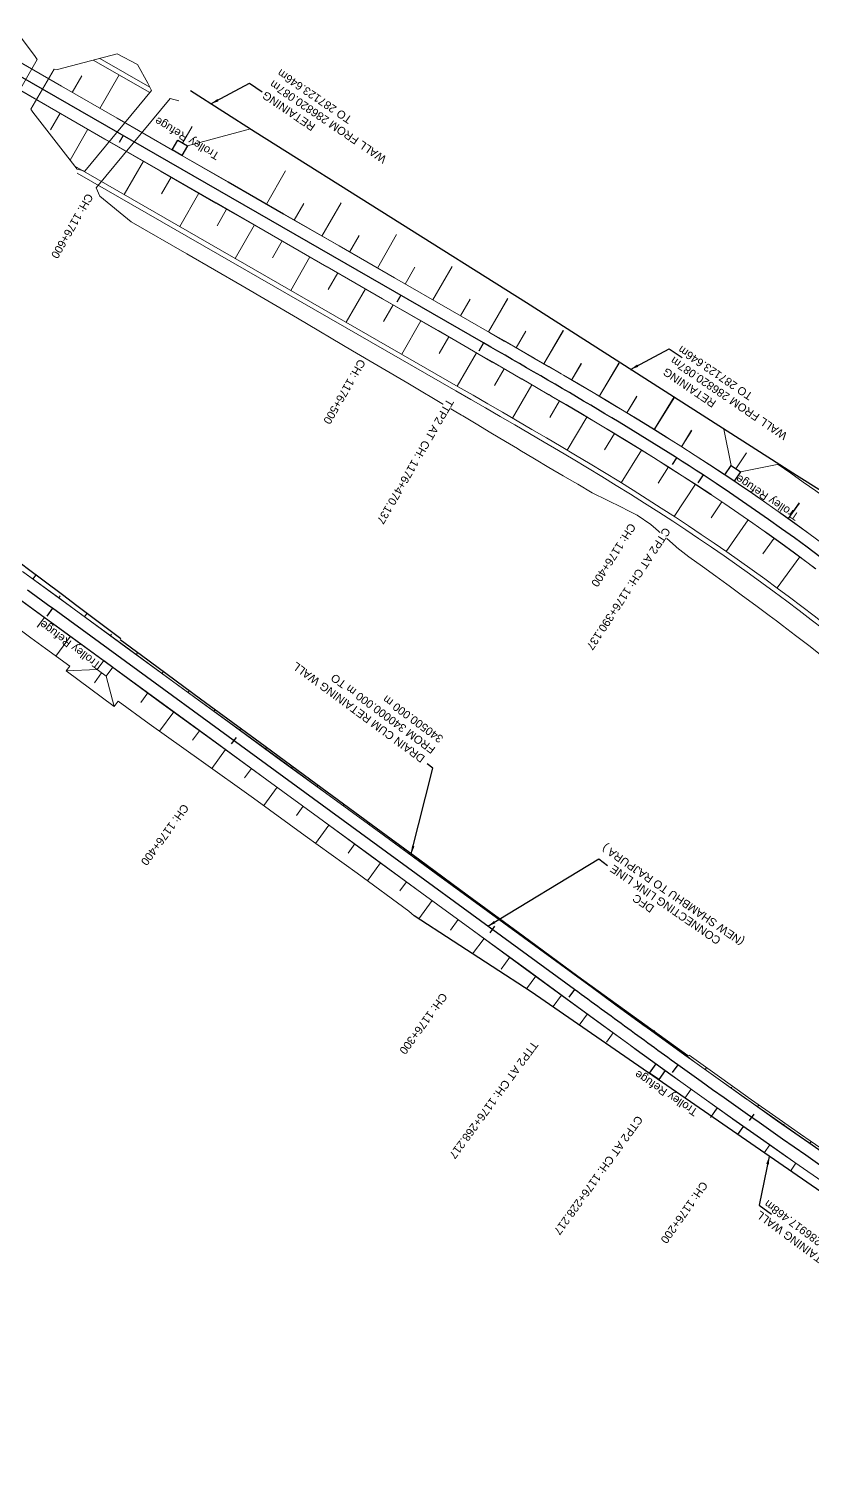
# Model space of a CAD drawing. Header units: metres. Extents: x 646784 to 658818, y 3369438 to 3378376.
# Drawn here: x 655187.1 to 655431.9, y 3371807.6 to 3372253.6 of the extents above; entities that cross this region are included whole.
import ezdxf
from ezdxf.enums import TextEntityAlignment as Align

# ---------------------------------------------------------------- set-up
doc = ezdxf.new("R2010")
doc.units = ezdxf.units.M
doc.header["$MEASUREMENT"] = 0
doc.linetypes.add('CENTER2', pattern=[1.125, 0.75, -0.125, 0.125, -0.125])
for name, color, linetype, lineweight in [('C-ALIG-DG-SPIRAL', 1, 'CENTER2', 70), ('C-ALIG-LABL-DG', 1, 'Continuous', 25), ('C-ALIG-LABL-DG-MARK', 1, 'Continuous', 25), ('PROPOSED DFCC TOE LINE', 239, 'Continuous', 0), ('PROPOSED DFCC TOE SLOPES', 239, 'Continuous', 0), ('PROPOSED DFCC TRACK', 1, 'Continuous', 0), ('PROPOSED RETAINING WALL', 154, 'Continuous', 30)]:
    doc.layers.add(name, color=color, linetype=linetype, lineweight=lineweight)
for name, color, linetype in [('LINK LINE', 190, 'Continuous'), ('PROPOSED DFCC FORMATION LINE', 187, 'Continuous'), ('PROPOSED FORMATION LINE - Connecting line', 187, 'Continuous'), ('Trolley Refuse', 10, 'Continuous')]:
    doc.layers.add(name, color=color, linetype=linetype)
doc.styles.add('Arial', font='arial.ttf')
doc.styles.get("Standard").update_dxf_attribs({"font": 'arial.ttf'})
doc.styles.add('Style-Arial', font='arial.ttf')
doc.dimstyles.new('ISO-25', dxfattribs={"dimtxt": 2.5, "dimasz": 2.5, "dimexe": 1.25, "dimexo": 0.625, "dimtad": 1, "dimtxsty": 'Standard', "dimcen": 2.5, "dimadec": 0, "dimazin": 0, "dimtfac": 1, "dimtmove": 0, "dimatfit": 3, "dimfxl": 1, "dimarcsym": 0})

# ---------------------------------------------------------------- blocks, each defined once
blk = doc.blocks.new('Tick Hor')
blk.add_lwpolyline([(-0.5, 0), (0.5, 0)])

msp = doc.modelspace()

# ---------------------------------------------------------------- linework, layer by layer
at = {"layer": 'C-ALIG-DG-SPIRAL', "color": 1, "linetype": 'Continuous', "lineweight": 30, "flags": 128}
msp.add_lwpolyline([(655614.9426, 3371888.2118, 0.11337054), (655397.7721, 3372114.1859), (655395.6102, 3372115.5951), (655393.4433, 3372116.9966), (655391.2716, 3372118.3907), (655389.0952, 3372119.7775), (655386.9145, 3372121.1573), (655384.7294, 3372122.5303), (655382.5403, 3372123.8969), (655380.3473, 3372125.2572), (655378.1505, 3372126.6115), (655375.9503, 3372127.96), (655373.7467, 3372129.3031), (655371.5399, 3372130.6409), (655369.33, 3372131.9737), (655367.1174, 3372133.3018), (655364.902, 3372134.6254), (655362.6841, 3372135.9448), (655360.4639, 3372137.2602), (655358.2415, 3372138.5719), (655356.0171, 3372139.8802), (655353.7908, 3372141.1853), (655351.5628, 3372142.4875), (655349.3332, 3372143.7871), (655347.1023, 3372145.0843), (655344.8701, 3372146.3793), (655342.6369, 3372147.6725), (655340.4027, 3372148.9641), (655338.1677, 3372150.2543), (655335.9322, 3372151.5435), (655333.6962, 3372152.8319), (655331.4599, 3372154.1198), (655329.2234, 3372155.4074), (654649.5365, 3372546.5125)], format="xyb", dxfattribs=at)
at = {"layer": 'C-ALIG-LABL-DG', "color": 1, "linetype": 'Continuous', "lineweight": 25}
for p, q in [((655216.6643, 3372220.1761), (655215.4174, 3372218.0092)), ((655303.3392, 3372170.3017), (655302.0924, 3372168.1348)), ((655389.4827, 3372119.5313), (655388.1415, 3372117.4215))]:
    msp.add_line(p, q, dxfattribs=at)
at = {"layer": 'C-ALIG-LABL-DG-MARK', "color": 1, "linetype": 'Continuous', "lineweight": 25}
for p, q in [((655329.2234, 3372155.4074), (655327.7266, 3372152.8075)), ((655397.7721, 3372114.1859), (655396.1293, 3372111.6756))]:
    msp.add_line(p, q, dxfattribs=at)
at = {"layer": 'LINK LINE', "linetype": 'Continuous', "lineweight": 30}
for p, q in [((655194.5973, 3372072.5032), (655192.8275, 3372070.0809)), ((655357.5819, 3371953.4222), (655355.8121, 3371950.9998)), ((655389.932, 3371929.8963), (655388.1784, 3371927.4623))]:
    msp.add_line(p, q, dxfattribs=at)
at = {"layer": 'LINK LINE', "color": 190, "lineweight": 0}
msp.add_lwpolyline([(655307.5301, 3371976.4373), (655305.8525, 3371977.9086), (655289.7316, 3371989.7459), (655273.4794, 3372001.4033), (655257.3604, 3372013.2431), (655241.0457, 3372024.815), (655224.7871, 3372036.4638), (655215.067, 3372043.551), (655213.8183, 3372041.8419), (655198.8538, 3372052.9471), (655199.9739, 3372054.4802), (655192.3986, 3372059.9373), (655187.8676, 3372063.2927), (655176.338, 3372071.8406), (655175.8257, 3372072.2194), (655163.779, 3372081.1042), (655160.2728, 3372083.6786), (655152.7808, 3372089.1702), (655147.0634, 3372093.0634)], dxfattribs=at)
at = {"layer": 'LINK LINE', "color": 190, "linetype": 'Continuous', "lineweight": 0, "flags": 128}
for points in [[(655188.4492, 3372081.6359), (655189.4432, 3372083.0002)], [(655188.4524, 3372081.6335), (655189.4478, 3372082.9968)], [(655196.5285, 3372075.7364), (655196.9949, 3372076.3751)], [(655196.5294, 3372075.7358), (655196.9959, 3372076.3743)], [(655192.1053, 3372069.6796), (655189.8478, 3372066.5889)], [(655204.6039, 3372069.8364), (655205.4435, 3372070.9856)], [(655204.6039, 3372069.8365), (655205.4435, 3372070.9856)], [(655200.1794, 3372063.7806), (655195.6566, 3372057.5903)], [(655212.6784, 3372063.937), (655213.0513, 3372064.4474)], [(655220.7528, 3372058.0376), (655221.2303, 3372058.6911)], [(655208.521, 3372053.3513), (655198.8538, 3372052.9471)], [(655209.934, 3372052.3189), (655207.6765, 3372049.2282)], [(655211.347, 3372051.2865), (655213.8183, 3372041.8419)], [(655228.8273, 3372052.1382), (655229.1924, 3372052.6379)], [(655224.4027, 3372046.0823), (655222.177, 3372043.036)], [(655236.9017, 3372046.2387), (655237.3391, 3372046.8374)], [(655244.9762, 3372040.3393), (655245.3909, 3372040.9069)], [(655232.4772, 3372040.1829), (655228.0512, 3372034.1252)], [(655240.5516, 3372034.2835), (655238.3661, 3372031.2921)], [(655253.0506, 3372034.4399), (655253.4478, 3372034.9835)], [(655248.6261, 3372028.3841), (655244.321, 3372022.4918)], [(655261.1251, 3372028.5405), (655261.5531, 3372029.1263)], [(655269.1995, 3372022.6411), (655269.5603, 3372023.1348)], [(655256.7005, 3372022.4846), (655254.5895, 3372019.5952)], [(655264.775, 3372016.5852), (655260.5964, 3372010.8661)], [(655277.274, 3372016.7416), (655277.6177, 3372017.2121)], [(655272.8494, 3372010.6858), (655270.7527, 3372007.816)], [(655285.3485, 3372010.8422), (655285.6752, 3372011.2894)], [(655293.4229, 3372004.9428), (655293.7326, 3372005.3666)], [(655280.9239, 3372004.7864), (655276.7422, 3371999.0629)], [(655288.9983, 3371998.887), (655286.9333, 3371996.0606)], [(655301.4974, 3371999.0434), (655301.7844, 3371999.4363)], [(655297.0728, 3371992.9875), (655292.968, 3371987.3694)], [(655309.5718, 3371993.1439), (655309.836, 3371993.5056)], [(655317.6463, 3371987.2445), (655317.8876, 3371987.5749)], [(655305.1473, 3371987.0881), (655303.0879, 3371984.2694)], [(655313.2217, 3371981.1887), (655309.0344, 3371975.4576)], [(655325.7207, 3371981.3451), (655325.9421, 3371981.6481)], [(655321.2962, 3371975.2893), (655318.8638, 3371971.9602)], [(655333.7952, 3371975.4457), (655334.0062, 3371975.7345)], [(655341.8696, 3371969.5463), (655342.0702, 3371969.8208)], [(655329.3706, 3371969.3898), (655325.8179, 3371964.5273)], [(655337.4451, 3371963.4904), (655334.7499, 3371959.8016)], [(655349.9441, 3371963.6468), (655350.1343, 3371963.9072)], [(655345.5195, 3371957.591), (655342.6013, 3371953.5969)], [(655358.0183, 3371957.7476), (655358.1982, 3371957.9938)], [(655353.594, 3371951.6916), (655350.9651, 3371948.0935)], [(655353.5944, 3371951.6913), (655350.9661, 3371948.0928)], [(655366.0924, 3371951.8502), (655366.2867, 3371952.1165)], [(655361.6697, 3371945.793), (655359.0955, 3371942.2687)], [(655361.6718, 3371945.7914), (655359.1002, 3371942.2654)], [(655374.1687, 3371945.9599), (655374.3817, 3371946.2523)], [(655369.7513, 3371939.8988), (655367.6364, 3371936.9992)], [(655369.7553, 3371939.8959), (655367.6439, 3371936.9927)], [(655382.2502, 3371940.0823), (655382.6517, 3371940.6359)], [(655390.3441, 3371934.2267), (655390.5568, 3371934.5217)], [(655398.4527, 3371928.3953), (655398.885, 3371928.9989)], [(655394.0794, 3371922.3023), (655392.0706, 3371919.509)], [(655394.0908, 3371922.2942), (655392.0927, 3371919.4938)], [(655406.5828, 3371922.5944), (655406.7955, 3371922.8934)], [(655402.2311, 3371916.486), (655400.0851, 3371913.4784)], [(655402.2401, 3371916.4795), (655400.1033, 3371913.4659)], [(655414.7309, 3371916.8168), (655415.1551, 3371917.417)], [(655410.3975, 3371910.6954), (655408.5714, 3371908.12)], [(655410.407, 3371910.6887), (655408.5891, 3371908.1078)], [(655422.8961, 3371911.0651), (655423.1135, 3371911.3749)], [(655418.5823, 3371904.9298), (655416.8194, 3371902.4272)], [(655418.593, 3371904.9224), (655416.8389, 3371902.4137)], [(655431.0805, 3371905.3424), (655431.5202, 3371905.9738)], [(655426.7883, 3371899.192), (655425.0691, 3371896.7332)], [(655426.7996, 3371899.1842), (655425.0894, 3371896.7192)]]:
    msp.add_lwpolyline(points, dxfattribs=at)
at = {"layer": 'LINK LINE', "linetype": 'Continuous', "lineweight": 30, "flags": 128}
msp.add_lwpolyline([(655507.2692, 3371849.5159, -0.01185406), (655389.932, 3371929.8963), (655388.8853, 3371930.6508), (655387.8388, 3371931.4057), (655386.7927, 3371932.1611), (655385.7469, 3371932.9168), (655384.7013, 3371933.6729), (655383.656, 3371934.4294), (655382.611, 3371935.1863), (655381.5662, 3371935.9435), (655380.5217, 3371936.7011), (655379.4774, 3371937.4589), (655378.4333, 3371938.2171), (655377.3894, 3371938.9756), (655376.3458, 3371939.7343), (655375.3023, 3371940.4933), (655374.259, 3371941.2526), (655373.2158, 3371942.012), (655372.1729, 3371942.7717), (655371.13, 3371943.5316), (655370.0874, 3371944.2917), (655369.0448, 3371945.052), (655368.0023, 3371945.8124), (655366.96, 3371946.573), (655365.9178, 3371947.3337), (655364.8756, 3371948.0945), (655363.8335, 3371948.8554), (655362.7915, 3371949.6164), (655361.7495, 3371950.3774), (655360.7076, 3371951.1386), (655359.6657, 3371951.8997), (655358.6238, 3371952.6609), (655357.5819, 3371953.4222), (655194.5973, 3372072.5032), (655193.8159, 3372073.0741), (655193.0345, 3372073.645), (655192.2531, 3372074.2159), (655191.4717, 3372074.7868), (655190.6903, 3372075.3577), (655189.9088, 3372075.9285), (655189.1273, 3372076.4993), (655188.3458, 3372077.07), (655187.5642, 3372077.6407), (655186.7826, 3372078.2113)], format="xyb", dxfattribs=at)
at = {"layer": 'LINK LINE', "linetype": 'Continuous', "lineweight": 0, "flags": 128}
msp.add_lwpolyline([(655210.5857, 3372056.1774), (655213.4118, 3372054.1126), (655211.347, 3372051.2865), (655208.521, 3372053.3513)], close=True, dxfattribs=at)
at = {"layer": 'LINK LINE', "linetype": 'Continuous', "lineweight": 30, "flags": 128}
msp.add_lwpolyline([(655383.9474, 3371925.2893), (655381.1007, 3371927.3256), (655383.137, 3371930.1723), (655385.9836, 3371928.136)], close=True, dxfattribs=at)
at = {"layer": 'LINK LINE', "color": 190, "lineweight": 0, "flags": 128}
msp.add_lwpolyline([(655393.4387, 3371932.9029), (655395.6264, 3371931.3336), (655402.1751, 3371926.6417), (655411.8088, 3371919.7664), (655411.8728, 3371919.7208), (655421.4958, 3371912.9664), (655428.2294, 3371908.2637), (655431.2012, 3371906.1929), (655440.9562, 3371899.4911)], dxfattribs=at)
at = {"layer": 'PROPOSED DFCC FORMATION LINE', "lineweight": 0, "flags": 128}
for points in [[(655435.1351, 3372092.6389), (655430.805, 3372095.8421), (655426.4505, 3372099.012), (655422.0719, 3372102.1486), (655421.2444, 3372102.7356), (655417.6693, 3372105.2515), (655413.2432, 3372108.3207), (655408.7937, 3372111.3558), (655404.6731, 3372114.1225), (655404.3211, 3372114.3569), (655399.8256, 3372117.3236), (655395.329, 3372120.2426), (655390.8133, 3372123.1285), (655387.7934, 3372125.0349), (655386.2802, 3372125.9834), (655381.7314, 3372128.8096), (655377.1684, 3372131.6092), (655372.5928, 3372134.3845), (655370.6832, 3372135.5341), (655368.0061, 3372137.1378), (655363.4098, 3372139.8713), (655358.8055, 3372142.5875), (655354.1945, 3372145.2885), (655353.4258, 3372145.7372), (655349.5783, 3372147.9769), (655344.9583, 3372150.6548), (655340.3358, 3372153.3247), (655336.0979, 3372155.7669), (655335.7123, 3372155.9889), (655331.0891, 3372158.6498), (655318.7623, 3372165.743), (655301.4275, 3372175.7181), (655284.0926, 3372185.6932), (655266.7577, 3372195.6683), (655249.4229, 3372205.6434), (655232.088, 3372215.6185), (655214.7531, 3372225.5936), (655197.4183, 3372235.5686), (655180.0834, 3372245.5437)], [(655435.165, 3372092.679), (655430.8346, 3372095.8824), (655426.4798, 3372099.0526), (655422.1008, 3372102.1893), (655421.2733, 3372102.7764), (655417.698, 3372105.2925), (655413.2715, 3372108.3619), (655408.8217, 3372111.3973), (655404.7008, 3372114.1641), (655404.3488, 3372114.3985), (655399.853, 3372117.3654), (655395.3561, 3372120.2846), (655390.8401, 3372123.1707), (655387.82, 3372125.0772), (655386.3068, 3372126.0258), (655381.7576, 3372128.8521), (655377.1944, 3372131.6518), (655372.6186, 3372134.4273), (655370.7089, 3372135.5769), (655368.0317, 3372137.1807), (655363.4353, 3372139.9143), (655358.8308, 3372142.6306), (655354.2197, 3372145.3317), (655353.451, 3372145.7804), (655349.6034, 3372148.0201), (655344.9833, 3372150.6981), (655340.3608, 3372153.368), (655336.1228, 3372155.8102), (655335.7372, 3372156.0322), (655331.114, 3372158.6931), (655318.7873, 3372165.7864), (655301.4524, 3372175.7614), (655284.1175, 3372185.7365), (655266.7827, 3372195.7116), (655249.4478, 3372205.6867), (655232.1129, 3372215.6618), (655214.7781, 3372225.6369), (655197.4432, 3372235.612), (655180.1083, 3372245.5871)], [(655432.9452, 3372084.8463), (655430.6219, 3372086.5864), (655426.3382, 3372089.7552), (655422.0304, 3372092.8911), (655417.6987, 3372095.994), (655416.8802, 3372096.5748), (655413.3434, 3372099.0637), (655408.9648, 3372102.0999), (655404.563, 3372105.1025), (655400.4866, 3372107.8395), (655400.1384, 3372108.0714), (655395.6912, 3372111.0063), (655391.2412, 3372113.8949), (655386.7693, 3372116.7529), (655383.7767, 3372118.642), (655382.2768, 3372119.5822), (655377.7656, 3372122.385), (655373.237, 3372125.1635), (655368.6927, 3372127.9198), (655366.7952, 3372129.0621), (655364.1341, 3372130.6562), (655359.5627, 3372133.375), (655354.9799, 3372136.0784), (655350.3872, 3372138.7688), (655349.6212, 3372139.2159), (655345.786, 3372141.4484), (655341.1777, 3372144.1195), (655336.5636, 3372146.7846), (655332.3303, 3372149.2241), (655331.945, 3372149.4459), (655327.3235, 3372152.1059), (655314.9967, 3372159.1991), (655297.6619, 3372169.1742), (655280.327, 3372179.1493), (655262.9921, 3372189.1244), (655245.6573, 3372199.0995), (655228.3224, 3372209.0746), (655210.9875, 3372219.0496), (655193.6527, 3372229.0247), (655176.3178, 3372238.9998)], [(655432.9753, 3372084.8863), (655430.6518, 3372086.6264), (655426.3678, 3372089.7955), (655422.0597, 3372092.9317), (655417.7277, 3372096.0348), (655416.9091, 3372096.6156), (655413.3721, 3372099.1047), (655408.9931, 3372102.1411), (655404.591, 3372105.1439), (655400.5143, 3372107.8811), (655400.1661, 3372108.113), (655395.7186, 3372111.0481), (655391.2683, 3372113.937), (655386.796, 3372116.7951), (655383.8033, 3372118.6843), (655382.3033, 3372119.6246), (655377.7918, 3372122.4276), (655373.263, 3372125.2062), (655368.7185, 3372127.9626), (655366.8209, 3372129.105), (655364.1597, 3372130.6992), (655359.5882, 3372133.418), (655355.0053, 3372136.1216), (655350.4125, 3372138.812), (655349.6464, 3372139.2591), (655345.8111, 3372141.4916), (655341.2027, 3372144.1628), (655336.5885, 3372146.8279), (655332.3553, 3372149.2674), (655331.97, 3372149.4893), (655327.3484, 3372152.1492), (655315.0217, 3372159.2424), (655297.6868, 3372169.2175), (655280.3519, 3372179.1926), (655263.0171, 3372189.1677), (655245.6822, 3372199.1428), (655228.3473, 3372209.1179), (655211.0125, 3372219.093), (655193.6776, 3372229.0681), (655176.3427, 3372239.0432)], [(655440.4891, 3371898.8149), (655430.7624, 3371905.5631), (655427.7909, 3371907.636), (655421.0625, 3371912.3497), (655411.4536, 3371919.1291), (655411.3895, 3371919.1745), (655401.7435, 3371926.0375), (655395.1932, 3371930.7307), (655392.1247, 3371932.9385), (655381.3332, 3371940.7457), (655379.0037, 3371942.4382), (655370.5604, 3371948.5881), (655362.8508, 3371954.2169), (655359.7948, 3371956.4497), (655346.702, 3371966.0156), (655330.5531, 3371977.8144), (655314.4042, 3371989.6133), (655298.2553, 3372001.4121), (655282.1064, 3372013.211), (655265.9575, 3372025.0098), (655249.8086, 3372036.8086), (655233.6597, 3372048.6075), (655217.5108, 3372060.4063), (655201.3618, 3372072.2052), (655196.8094, 3372075.5313), (655185.2079, 3372084.0026)]]:
    msp.add_lwpolyline(points, dxfattribs=at)
at = {"layer": 'PROPOSED DFCC TOE LINE', "lineweight": 0, "flags": 128}
for points in [[(655083.1235, 3372319.4554), (655083.9061, 3372319.0047), (655101.4593, 3372309.4091), (655118.7794, 3372299.4083), (655136.4499, 3372290.0164), (655153.343, 3372279.2736), (655170.7657, 3372269.4512), (655189.2035, 3372244.884)], [(655196.2067, 3372240.8541), (655214.7958, 3372245.7177), (655221.1639, 3372242.4173), (655224.413, 3372236.5127)], [(655224.9987, 3372233.6005), (655207.334, 3372243.7654)], [(655224.9677, 3372235.3489), (655209.4014, 3372244.3063)], [(655202.2583, 3372209.7138), (655188.4991, 3372227.4597)], [(655236.7683, 3372216.9634), (655256.461, 3372222.2704)], [(655434.8598, 3372057.6624), (655430.7871, 3372060.8514), (655426.6889, 3372064.0073), (655422.5667, 3372067.1315), (655420.6913, 3372068.5554), (655418.4429, 3372070.2537), (655414.3048, 3372073.3574), (655410.1429, 3372076.4295), (655405.982, 3372079.5043), (655405.1962, 3372080.0809), (655401.8006, 3372082.5526), (655397.5955, 3372085.569), (655393.3668, 3372088.5535), (655389.632, 3372091.549), (655389.3246, 3372091.821), (655385.3932, 3372095.2712), (655381.4514, 3372098.693), (655377.1919, 3372101.6539), (655374.0828, 3372103.213), (655372.5244, 3372103.9887), (655367.8366, 3372106.3003), (655363.1292, 3372108.5911), (655358.6543, 3372111.2805), (655356.7719, 3372112.3774), (655354.1124, 3372113.8805), (655349.5896, 3372116.5345), (655345.0887, 3372119.249), (655340.5692, 3372121.9559), (655339.8145, 3372122.4063), (655336.0324, 3372124.6573), (655331.4808, 3372127.3573), (655326.9354, 3372130.0922), (655322.7577, 3372132.6002), (655322.3771, 3372132.8284), (655317.8013, 3372135.558), (655305.5744, 3372142.8249), (655288.3347, 3372152.9653), (655271.0893, 3372163.096), (655253.8422, 3372173.2235), (655236.5592, 3372183.2887), (655219.2159, 3372193.2492), (655209.4281, 3372201.2802)], [(655406.5361, 3372117.0868), (655404.2964, 3372128.4731)], [(655409.4422, 3372115.1362), (655421.4487, 3372117.4979)]]:
    msp.add_lwpolyline(points, dxfattribs=at)
for points in [[(655601.3676, 3371880.1137, 0.11334938), (655389.1444, 3372100.9494), (655384.7429, 3372103.8066), (655380.3404, 3372106.6202), (655375.9126, 3372109.4088), (655371.4611, 3372112.1745), (655366.9873, 3372114.9193), (655362.4927, 3372117.6455), (655357.9787, 3372120.3551), (655353.4468, 3372123.0504), (655348.8984, 3372125.7336), (655344.3348, 3372128.4069), (655339.7574, 3372131.0727), (655335.1676, 3372133.7331), (655330.5667, 3372136.3905), (655325.9527, 3372139.0492), (655321.3372, 3372141.7056), (655201.5387, 3372210.6419)], [(655600.0794, 3371879.3452, 0.11334729), (655388.3253, 3372099.6928), (655383.9307, 3372102.5456), (655379.5368, 3372105.3536), (655375.1171, 3372108.1371), (655370.6731, 3372110.8981), (655366.2061, 3372113.6388), (655361.7177, 3372116.3612), (655357.2094, 3372119.0675), (655352.6824, 3372121.7599), (655348.1382, 3372124.4405), (655343.5783, 3372127.1117), (655339.0038, 3372129.7757), (655334.4164, 3372132.4347), (655329.8172, 3372135.0912), (655325.2038, 3372137.7495), (655320.589, 3372140.4056), (655202.279, 3372208.4853)], [(655667.8644, 3371824.4924), (655667.3891, 3371825.4002), (655664.9139, 3371830.126), (655662.4295, 3371834.8635), (655659.9383, 3371839.6021), (655657.4361, 3371844.344), (655654.9205, 3371849.0879), (655652.389, 3371853.8324), (655649.8391, 3371858.5763), (655647.2685, 3371863.3182), (655644.6746, 3371868.0565), (655642.0552, 3371872.79), (655639.4077, 3371877.517), (655636.7298, 3371882.236), (655634.0191, 3371886.9455), (655631.2732, 3371891.6438), (655628.5058, 3371896.3027, 0.10707632), (655421.2253, 3372117.454, 0.10707632)]]:
    msp.add_lwpolyline(points, format="xyb", dxfattribs=at)
at = {"layer": 'PROPOSED DFCC TOE SLOPES', "linetype": 'Continuous', "lineweight": 0, "flags": 128}
for points in [[(655200.7296, 3372233.6632), (655203.7346, 3372238.8853)], [(655209.3971, 3372228.6756), (655215.4071, 3372239.1199)], [(655196.989, 3372227.1626), (655193.984, 3372221.9405)], [(655205.6564, 3372222.175), (655200.0929, 3372212.5067)], [(655235.2265, 3372217.7929), (655238.2315, 3372223.015)], [(655222.9913, 3372212.2), (655216.9813, 3372201.7557)], [(655231.6587, 3372207.2124), (655228.6537, 3372201.9903)], [(655261.4017, 3372198.7503), (655267.4117, 3372209.1946)], [(655240.3261, 3372202.2249), (655234.3162, 3372191.7806)], [(655248.9936, 3372197.2373), (655245.9886, 3372192.0152)], [(655270.0691, 3372193.7628), (655273.0741, 3372198.9849)], [(655278.7365, 3372188.7753), (655284.7465, 3372199.2195)], [(655257.661, 3372192.2498), (655251.651, 3372181.8055)], [(655287.404, 3372183.7877), (655290.409, 3372189.0098)], [(655296.0714, 3372178.8002), (655302.0814, 3372189.2444)], [(655266.3284, 3372187.2622), (655263.3235, 3372182.0401)], [(655274.9959, 3372182.2747), (655268.9859, 3372171.8304)], [(655313.4063, 3372168.8251), (655319.4163, 3372179.2693)], [(655283.6633, 3372177.2871), (655280.6583, 3372172.065)], [(655304.7388, 3372173.8126), (655307.7438, 3372179.0348)], [(655292.3307, 3372172.2996), (655286.3208, 3372161.8553)], [(655300.9982, 3372167.312), (655297.9932, 3372162.0899)], [(655322.0737, 3372163.8375), (655325.0787, 3372169.0597)], [(655330.7411, 3372158.85), (655336.7511, 3372169.2942)], [(655330.7421, 3372158.8494), (655336.7552, 3372169.2919)], [(655309.6656, 3372162.3245), (655303.6556, 3372151.8802)], [(655318.333, 3372157.337), (655315.328, 3372152.1148)], [(655339.4081, 3372153.8593), (655342.4146, 3372159.0805)], [(655339.4138, 3372153.856), (655342.4295, 3372159.072)], [(655348.0709, 3372148.8506), (655354.1024, 3372159.2825)], [(655348.0823, 3372148.844), (655354.1506, 3372159.2545)], [(655327, 3372152.3497), (655320.9884, 3372141.9063)], [(655356.7218, 3372143.8081), (655359.7559, 3372149.0134)], [(655356.7389, 3372143.7981), (655359.8006, 3372148.9872)], [(655365.3515, 3372138.7165), (655371.4748, 3372149.0948)], [(655365.3743, 3372138.703), (655371.5708, 3372149.0378)], [(655335.6626, 3372147.3615), (655332.6514, 3372142.1429)], [(655344.3111, 3372142.3611), (655338.2613, 3372131.9399)], [(655352.9363, 3372137.3335), (655349.8884, 3372132.1363)], [(655373.9508, 3372133.5607), (655377.0491, 3372138.7282)], [(655373.9791, 3372133.5436), (655377.1229, 3372138.6834)], [(655382.5099, 3372128.3259), (655388.7975, 3372138.6057)], [(655382.5436, 3372128.3049), (655388.9396, 3372138.5174)], [(655361.529, 3372132.2638), (655355.3691, 3372121.9072)], [(655370.0799, 3372127.1369), (655366.9589, 3372121.9832)], [(655391.0187, 3372122.9972), (655394.2168, 3372128.1036)], [(655391.0587, 3372122.9717), (655394.321, 3372128.0371)], [(655378.5796, 3372121.9381), (655372.2379, 3372111.6919)], [(655407.9892, 3372116.1115), (655411.3375, 3372121.1183)], [(655387.0177, 3372116.6534), (655383.7875, 3372111.5675)], [(655395.3829, 3372111.266), (655388.7872, 3372101.1814)], [(655403.6688, 3372105.7632), (655400.2998, 3372100.7681)], [(655424.348, 3372100.5181), (655427.8228, 3372105.4403)], [(655424.3914, 3372100.487), (655427.9357, 3372105.3594)], [(655411.8751, 3372100.1427), (655404.9958, 3372090.2495)], [(655420.001, 3372094.4064), (655416.4914, 3372089.5091)], [(655428.0445, 3372088.5552), (655420.8869, 3372078.8614)]]:
    msp.add_lwpolyline(points, dxfattribs=at)
at = {"layer": 'PROPOSED DFCC TRACK', "linetype": 'Continuous', "lineweight": 0, "flags": 128}
for points in [[(655181.4959, 3372231.4896), (655182.6223, 3372231.3914), (655189.8544, 3372243.9595), (655189.2035, 3372244.884)], [(655196.2067, 3372240.8541), (655195.0803, 3372240.9523), (655187.8482, 3372228.3842), (655188.4991, 3372227.4597)], [(655202.2583, 3372209.7138), (655204.7197, 3372209.0705), (655225.5077, 3372234.2162), (655224.413, 3372236.5127)], [(655234.0444, 3372231.0568), (655231.3095, 3372231.7715), (655208.2118, 3372203.8319), (655209.4281, 3372201.2802)]]:
    msp.add_lwpolyline(points, dxfattribs=at)
at = {"layer": 'PROPOSED FORMATION LINE - Connecting line', "lineweight": 0, "flags": 128}
for points in [[(655440.5175, 3371898.856), (655430.791, 3371905.6041), (655427.8196, 3371907.677), (655421.0912, 3371912.3906), (655411.4825, 3371919.1699), (655411.4184, 3371919.2153), (655401.7725, 3371926.0782), (655395.2224, 3371930.7713), (655392.1539, 3371932.9791), (655381.3626, 3371940.7861), (655379.0331, 3371942.4786), (655370.5899, 3371948.6285), (655362.8803, 3371954.2573), (655359.8243, 3371956.49), (655346.7315, 3371966.056), (655330.5826, 3371977.8548), (655314.4337, 3371989.6536), (655298.2848, 3372001.4525), (655282.1359, 3372013.2513), (655265.987, 3372025.0502), (655249.8381, 3372036.849), (655233.6892, 3372048.6479), (655217.5403, 3372060.4467), (655201.3913, 3372072.2456), (655196.8389, 3372075.5717), (655185.2374, 3372084.043)], [(655436.1976, 3371892.6032), (655426.4465, 3371899.3683), (655423.4675, 3371901.4465), (655416.7221, 3371906.172), (655407.089, 3371912.9685), (655407.0247, 3371913.014), (655397.3544, 3371919.8943), (655390.7876, 3371924.5994), (655387.7113, 3371926.8128), (655376.8972, 3371934.6363), (655374.564, 3371936.3315), (655366.1109, 3371942.4885), (655358.3971, 3371948.1205), (655355.3407, 3371950.3534), (655342.248, 3371959.9194), (655326.0991, 3371971.7182), (655309.9501, 3371983.5171), (655293.8012, 3371995.3159), (655277.6523, 3372007.1147), (655261.5034, 3372018.9136), (655245.3545, 3372030.7124), (655229.2056, 3372042.5113), (655213.0567, 3372054.3101), (655196.9078, 3372066.109), (655192.3554, 3372069.4351), (655180.7591, 3372077.9026)], [(655436.226, 3371892.6443), (655426.475, 3371899.4094), (655423.4961, 3371901.4875), (655416.7508, 3371906.2129), (655407.1179, 3371913.0093), (655407.0536, 3371913.0548), (655397.3834, 3371919.935), (655390.8168, 3371924.64), (655387.7406, 3371926.8533), (655376.9266, 3371934.6768), (655374.5934, 3371936.3719), (655366.1403, 3371942.5289), (655358.4266, 3371948.1608), (655355.3702, 3371950.3938), (655342.2775, 3371959.9597), (655326.1286, 3371971.7586), (655309.9796, 3371983.5574), (655293.8307, 3371995.3563), (655277.6818, 3372007.1551), (655261.5329, 3372018.954), (655245.384, 3372030.7528), (655229.2351, 3372042.5516), (655213.0862, 3372054.3505), (655196.9373, 3372066.1493), (655192.3849, 3372069.4755), (655180.7885, 3372077.943)]]:
    msp.add_lwpolyline(points, dxfattribs=at)
at = {"layer": 'PROPOSED RETAINING WALL', "flags": 128}
for points in [[(655492.7331, 3372072.765), (655426.9534, 3372113.9756), (655342.6069, 3372167.9462), (655257.8854, 3372221.2222), (655237.6963, 3372234.14)], [(655094.8885, 3372150.248), (655104.2137, 3372143.403), (655104.4919, 3372143.1988), (655116.1572, 3372134.2998), (655120.4755, 3372131.1421), (655128.2816, 3372125.4427), (655137.0191, 3372119.8617), (655139.7563, 3372117.9552), (655151.2438, 3372110.4792), (655153.7728, 3372108.8659), (655162.5348, 3372102.7234), (655170.0695, 3372097.2245), (655173.6158, 3372094.6742), (655185.7138, 3372085.7799), (655186.2278, 3372085.401), (655197.7403, 3372076.8054), (655202.2391, 3372073.4058), (655215.9765, 3372063.0301)], [(655215.7504, 3372062.7228), (655222.3661, 3372057.8555), (655240.867, 3372044.2413), (655259.4398, 3372030.5741), (655276.8365, 3372017.7864), (655294.0999, 3372005.0966), (655309.2756, 3371993.9184), (655324.0858, 3371983.0094), (655341.5634, 3371970.1925), (655358.7089, 3371957.6192), (655375.1032, 3371945.7141), (655393.0666, 3371932.7969), (655393.2638, 3371932.6568)], [(655554.2517, 3371807.5703), (655344.0444, 3371952.6571), (655307.5301, 3371976.4373)]]:
    msp.add_lwpolyline(points, dxfattribs=at)
at = {"layer": 'Trolley Refuse'}
for points in [[(655235.0226, 3372213.9298), (655231.989, 3372215.6754), (655233.7347, 3372218.709), (655236.7683, 3372216.9634)], [(655407.4915, 3372112.2302), (655404.5855, 3372114.1808), (655406.5361, 3372117.0868), (655409.4422, 3372115.1362)]]:
    msp.add_lwpolyline(points, close=True, dxfattribs=at)

# ---------------------------------------------------------------- block references
at = {"layer": 'LINK LINE', "linetype": 'Continuous', "lineweight": 30, "xscale": 2.5, "yscale": 2.5, "zscale": 2.5}
for p, rotation in [((655251.1743, 3372031.1665), 233.8470942277216), ((655331.9189, 3371972.1723), 233.8470942277216), ((655412.9034, 3371913.5101), 234.7679702419153)]:
    msp.add_blockref('Tick Hor', p, dxfattribs=dict(at, rotation=rotation))

# ---------------------------------------------------------------- texts
at = {"layer": 'LINK LINE', "linetype": 'Continuous', "lineweight": 30, "style": 'Style-Arial'}
for rotation, p in [(143.274022, (655209.9451, 3372055.2854)), (146.531966, (655396.3956, 3371915.7596))]:
    msp.add_text('Trolley Refuge', height=2.5, rotation=rotation, dxfattribs=at).set_placement(p)
for s, p in [('(NEW SHAMBHU TO RAJPURA )', (655367.28, 3371999.0439)), ('CONNECTING LINK LINE', (655369.8759, 3371992.5635)), (' DFC', (655376.8615, 3371983.3954))]:
    msp.add_text(s, height=2.5, rotation=145.44335, dxfattribs=at).set_placement(p, align=Align.RIGHT)
at = {"layer": 'PROPOSED RETAINING WALL', "char_height": 2.5, "attachment_point": 3}
for s, insert, width, rotation in [(' RETAINING\\P WALL FROM 286820.087m TO 287123.646m ', (655259.8068, 3372232.1263), 45.934137, 145.779021), (' RETAINING\\P WALL FROM 286820.087m TO 287123.646m ', (655384.9522, 3372145.7343), 45.934137, 145.779021), (' RETAINING WALL \\PFROM {\\fArial|b0|i0|c0|p39;286612.274}m TO 286917.468m ', (655414.0852, 3371882.4912), 64.065298, 143.557367)]:
    msp.add_mtext(s, dxfattribs=dict(at, insert=insert, width=width, rotation=rotation))
at = {"layer": 'PROPOSED RETAINING WALL', "insert": (655310.4629, 3372023.5222), "char_height": 2.5, "width": 52.409419, "attachment_point": 1, "rotation": 143.617073, "style": 'Style-Arial'}
msp.add_mtext(' DRAIN CUM RETAINING WALL \\PFROM 340000.000 m TO 340500.000 m', dxfattribs=at)
at = {"layer": 'Trolley Refuse', "style": 'Style-Arial'}
for rotation, p in [(149.48317, (655246.9987, 3372214.5447)), (146.531966, (655427.9681, 3372101.8116))]:
    msp.add_text('Trolley Refuge', height=2.5, rotation=rotation, dxfattribs=at).set_placement(p)

# ---------------------------------------------------------------- leaders
at = {"layer": 'LINK LINE', "linetype": 'Continuous', "lineweight": 30}
msp.add_leader([(655330.5555, 3371973.1684), (655365.1958, 3371994.2696), (655367.9619, 3371992.2179)], dimstyle='ISO-25', override={"dimtxt": 3, "dimasz": 2.5, "dimgap": 0.625, "dimtad": 0, "dimdec": 3, "dimzin": 2, "dimtdec": 3}, dxfattribs=at)
at = {"layer": 'PROPOSED RETAINING WALL', "linetype": 'Continuous', "lineweight": 0, "ltscale": 5}
for points in [[(655244.0546, 3372230.0716), (655256.1225, 3372236.5136), (655260.1123, 3372233.8001)], [(655375.1566, 3372147.1187), (655387.2245, 3372153.5607), (655391.2142, 3372150.8471)], [(655418.4302, 3371901.3154), (655415.2639, 3371886.0855), (655419.1455, 3371883.2193)]]:
    msp.add_leader(points, dimstyle='ISO-25', override={"dimtxt": 3, "dimtad": 0, "dimdec": 3, "dimzin": 2, "dimtdec": 3}, dxfattribs=at)
at = {"layer": 'PROPOSED RETAINING WALL'}
msp.add_leader([(655306.659, 3371995.8457), (655313.3959, 3372022.609), (655311.5907, 3372023.939)], dimstyle='ISO-25', override={"dimtxt": 3, "dimtad": 0, "dimdec": 3, "dimzin": 2, "dimtdec": 3}, dxfattribs=at)

# ---------------------------------------------------------------- next in the draw order: texts
at = {"layer": 'C-ALIG-LABL-DG', "color": 1, "linetype": 'Continuous', "lineweight": 25, "char_height": 2.5, "style": 'Arial', "bg_fill": 3, "box_fill_scale": 1.04, "bg_fill_color": 256, "bg_fill_true_color": 13158600, "bg_fill_transparency": 0}
for s, insert, width, attachment_point, rotation in [('CH: 1176+600', (655206.376, 3372201.7189), 22.502814, 4, 240.083038), ('CH: 1176+500', (655291.4146, 3372149.9743), 22.502814, 4, 240.083038), ('TTP2 AT CH: 1176+470.137', (655296.8429, 3372099.1623), 44.561255, 6, 240.07086), ('CH: 1176+400', (655375.8897, 3372098.6714), 22.502814, 4, 237.554383)]:
    msp.add_mtext(s, dxfattribs=dict(at, insert=insert, width=width, attachment_point=attachment_point, rotation=rotation))
at = {"layer": 'LINK LINE', "linetype": 'Continuous', "lineweight": 30, "char_height": 2.5, "style": 'Arial', "bg_fill": 3, "box_fill_scale": 1.04, "bg_fill_color": 256, "bg_fill_true_color": 13158600, "bg_fill_transparency": 0}
for s, insert, width, attachment_point, rotation in [('CH: 1176+400', (655236.3668, 3372010.8996), 22.502814, 4, 233.847094), ('TTP2 AT CH: 1176+268.217', (655319.2947, 3371901.0189), 44.561255, 6, 233.847094), ('CTP2 AT CH: 1176+228.217', (655351.995, 3371877.239), 44.860948, 6, 234.229066), ('CH: 1176+200', (655398.4235, 3371893.0079), 22.502814, 4, 234.76797)]:
    msp.add_mtext(s, dxfattribs=dict(at, insert=insert, width=width, attachment_point=attachment_point, rotation=rotation))

# ---------------------------------------------------------------- next in the draw order: texts
at = {"layer": 'C-ALIG-LABL-DG', "color": 1, "linetype": 'Continuous', "lineweight": 25, "insert": (655362.2333, 3372059.8811), "char_height": 2.5, "width": 44.860948, "attachment_point": 6, "rotation": 236.797977, "style": 'Arial', "bg_fill": 3, "box_fill_scale": 1.04, "bg_fill_color": 256, "bg_fill_true_color": 13158600, "bg_fill_transparency": 0}
msp.add_mtext('CTP2 AT CH: 1176+390.137', dxfattribs=at)
at = {"layer": 'LINK LINE', "linetype": 'Continuous', "lineweight": 30, "insert": (655317.1113, 3371951.9054), "char_height": 2.5, "width": 22.502814, "attachment_point": 4, "rotation": 233.847094, "style": 'Arial', "bg_fill": 3, "box_fill_scale": 1.04, "bg_fill_color": 256, "bg_fill_true_color": 13158600, "bg_fill_transparency": 0}
msp.add_mtext('CH: 1176+300', dxfattribs=at)

doc.saveas('drawing.dxf')
